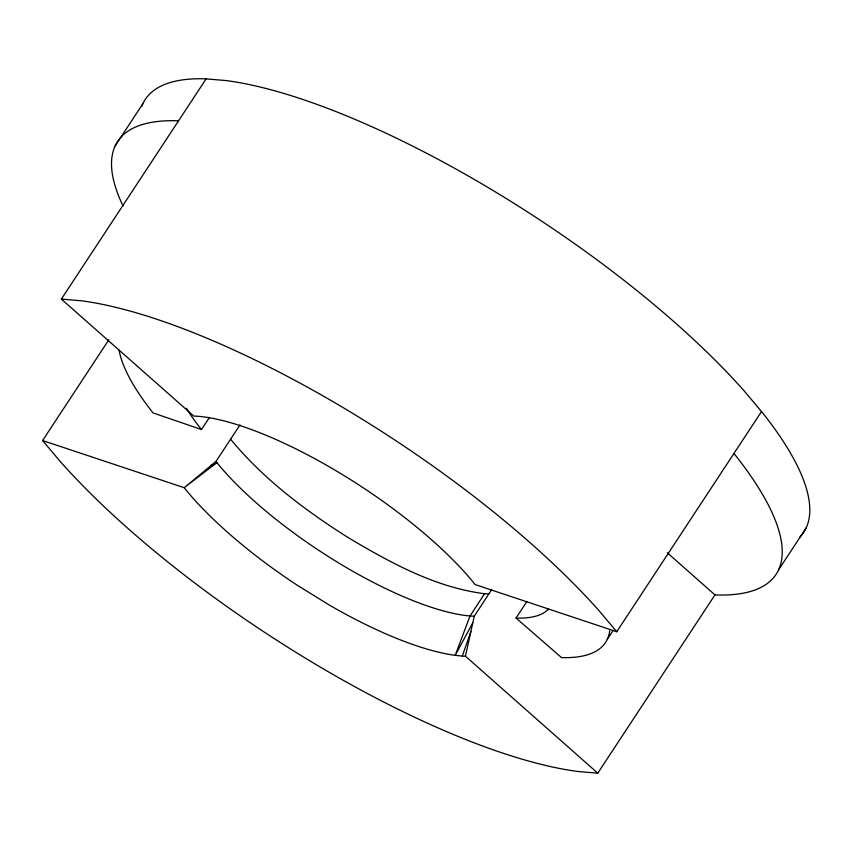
<?xml version="1.0" encoding="UTF-8"?>
<svg xmlns="http://www.w3.org/2000/svg" width="852" height="852" viewBox="0 0 852 852"><rect width="100%" height="100%" fill="white"/><g stroke="black" fill="none" stroke-linecap="round" stroke-linejoin="round"><path stroke-width="1.28" d="M733.945 453.466L734.722 454.414A393.986 116.128 33.3 0 1 715.968 594.973L714.966 594.898L597.774 773.169L465.448 656.178L474.245 616.188L491.742 589.541M108.843 339.778L42.6 440.537L184.224 487.706A183.521 54.091 33.3 0 0 203.681 509.613A199.602 58.831 33.3 0 0 296.869 584.983L329.341 605.069A199.602 58.831 33.3 0 0 455.213 655.337L462.285 656.072L470.868 631.62M472.732 622.929L455.213 655.337L470.038 615.985L484.575 593.716L488.835 593.961M115.212 145.809L142.785 103.859M761.518 411.527L616.752 631.737L475.128 584.578A183.521 54.091 33.3 0 0 455.671 562.661A199.602 58.831 33.3 0 0 197.057 416.213L193.798 416.095L61.355 299.095L206.12 78.874L226.249 80.589A393.986 116.128 33.3 0 1 744.041 390.77L762.295 412.464A393.986 116.128 33.3 0 1 799.634 537.378M119.024 349.948A288.924 85.157 33.3 0 0 153.051 412.911L201.477 429.536L209.464 417.395M474.245 616.188L470.038 615.985A183.35 54.038 33.3 0 1 216.909 462.647L184.224 487.706L215.971 461.433L240.019 424.882M609.744 630.842A288.924 85.157 33.3 0 1 561.479 657.584L516.046 618.019L526.941 601.459M607.348 639.224L613.163 630.395M778.515 569.935L806.088 527.995M211.253 465.341L216.909 462.647L215.971 461.433M462.285 656.072L465.448 656.178M206.12 78.874L205.343 78.831A393.986 116.128 33.3 0 0 141.783 106.223M178.547 120.824L177.77 120.771A393.986 116.128 33.3 0 0 123.018 205.928M484.575 593.716C435.361 587.443 390.695 562.884 348.649 537.889C305.229 510.497 263.406 479.058 230.583 439.238M61.355 299.095L81.483 300.799A393.986 116.128 33.3 0 1 599.275 610.98L616.752 631.737M516.046 618.019L516.631 618.062A223.256 65.806 33.3 0 0 548.422 609.201M597.774 773.169L577.858 771.486A393.986 116.128 33.3 0 1 60.066 461.305L42.6 440.537M667.286 552.756L714.966 594.898M201.477 429.536L201.029 429.003A223.256 65.806 33.3 0 1 186.428 408.268"/></g></svg>
